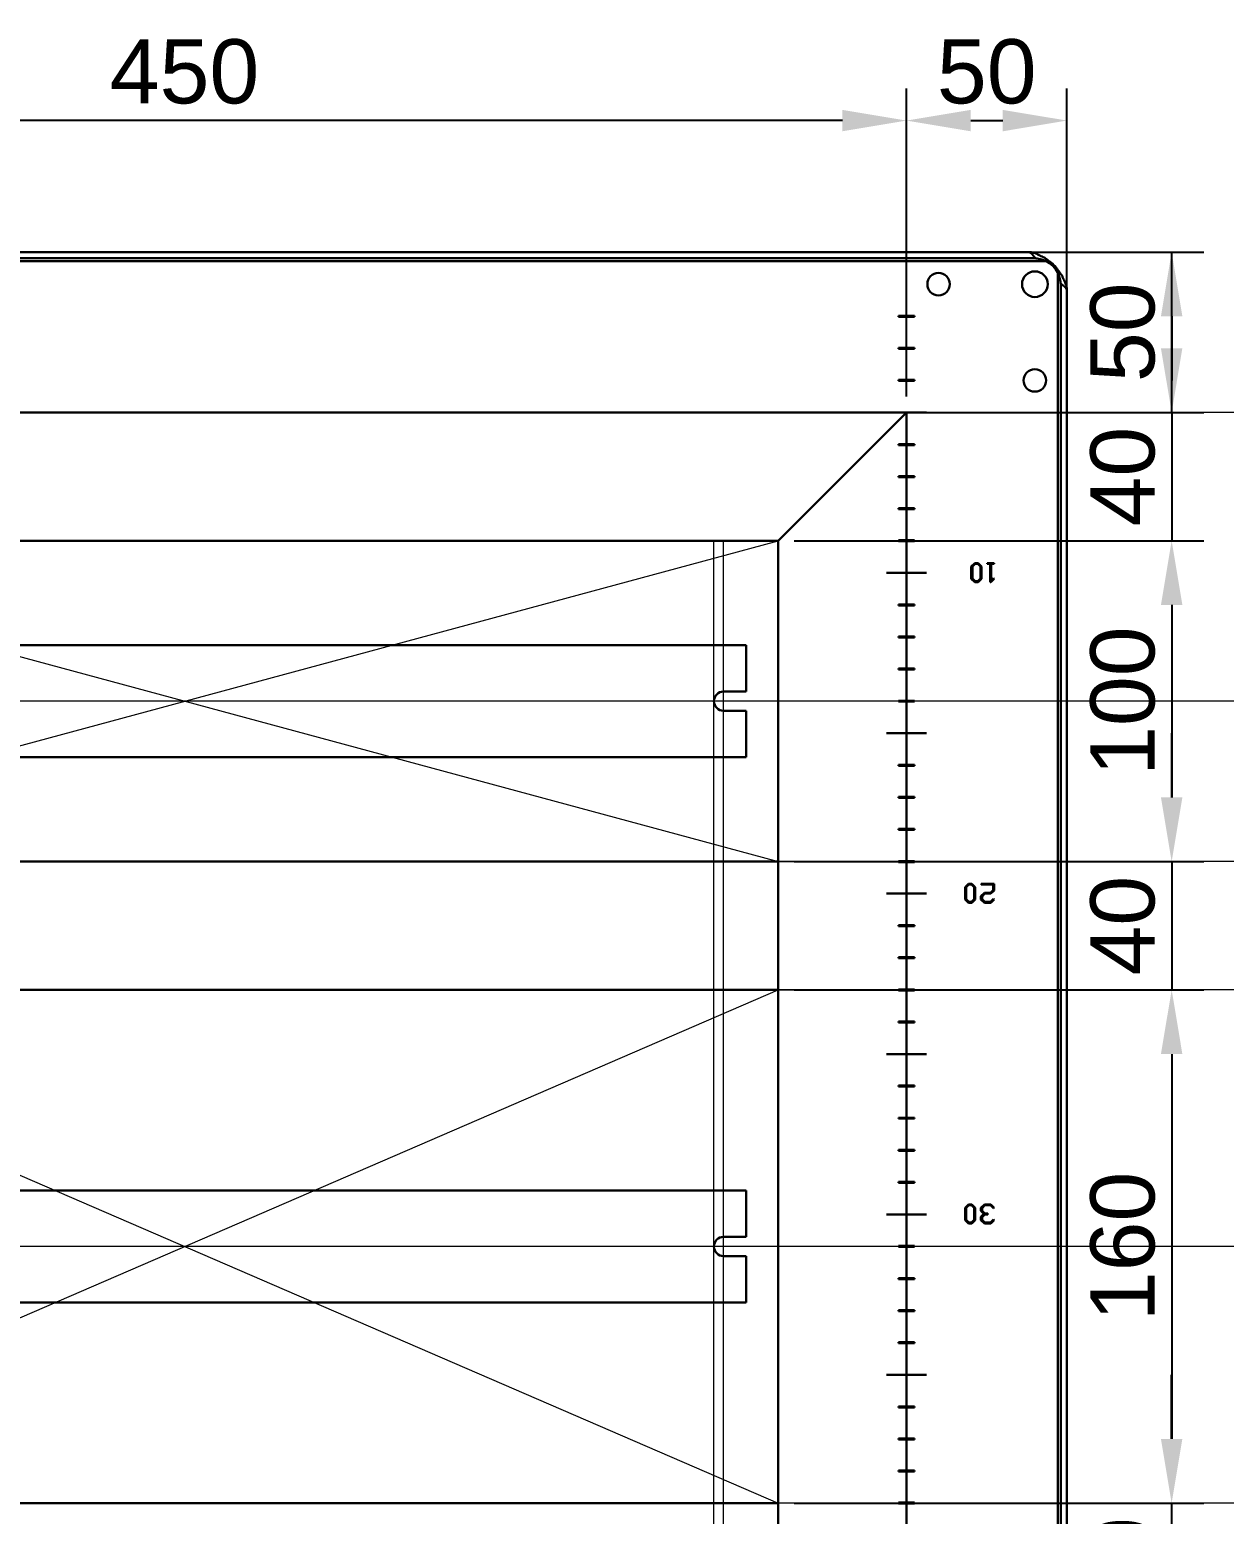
# Model space of a CAD drawing. Header units: millimetres. Extents: x 0 to 53000, y -591 to 24400.
# Drawn here: x 14942.9 to 15315.1, y 12489.9 to 12952.7 of the extents above; entities that cross this region are included whole.
import ezdxf

# ---------------------------------------------------------------- set-up
doc = ezdxf.new("R2010")
doc.units = ezdxf.units.MM
doc.layers.add('КК перф 40х60', color=6, linetype='Continuous', lineweight=30)
doc.layers.add('Основная', color=7, linetype='Continuous', lineweight=30)
doc.layers.add('Привязки', color=2, linetype='Continuous', lineweight=0, plot=False, transparency=0.8)
doc.layers.add('размеры', color=3, linetype='Continuous')
doc.styles.get("Standard").update_dxf_attribs({"font": 'arial.ttf'})
doc.dimstyles.new('ISO2', dxfattribs={"dimtxt": 20, "dimasz": 20, "dimexe": 10, "dimexo": 5, "dimgap": 5, "dimtad": 1, "dimdec": 4, "dimdsep": 46, "dimlunit": 6, "dimtxsty": 'Standard', "dimcen": 20, "dimadec": 0, "dimazin": 0, "dimtfac": 1, "dimtdec": 4, "dimtmove": 0, "dimatfit": 3, "dimfxl": 1, "dimtolj": 1, "dimtzin": 0, "dimarcsym": 0})

# ---------------------------------------------------------------- blocks, each defined once
blk = doc.blocks.new('*D464')
at = {"layer": 'Defpoints', "color": 0, "transparency": 16777216}
for p in [(15216.09, 12883.4), (15298.72, 12883.4), (15216.09, 12833.4)]:
    blk.add_point(p, dxfattribs=at)
at = {"layer": 'размеры', "color": 0, "lineweight": -2, "transparency": 16777216}
for p, q in [((15221.09, 12883.4), (15308.72, 12883.4)), ((15298.72, 12833.4), (15298.72, 12883.4)), ((15298.72, 12853.4), (15298.72, 12873.4)), ((15298.72, 12863.4), (15298.72, 12843.4)), ((15221.09, 12833.4), (15308.72, 12833.4))]:
    blk.add_line(p, q, dxfattribs=at)
at = {"layer": 'размеры', "color": 0, "transparency": 16777216}
for points in [[(15295.38, 12863.4), (15302.05, 12863.4), (15298.72, 12883.4)], [(15295.38, 12853.4), (15302.05, 12853.4), (15298.72, 12833.4)]]:
    blk.add_solid(points, dxfattribs=at)
at = {"layer": 'размеры', "color": 0, "transparency": 16777216, "insert": (15283.51, 12858.4), "char_height": 20, "attachment_point": 5, "rotation": 90}
blk.add_mtext('\\A1;50', dxfattribs=at)
blk = doc.blocks.new('*D465')
at = {"layer": 'Defpoints', "color": 0, "transparency": 16777216}
for p in [(14766.09, 12924.4), (14766.09, 12833.4), (15216.09, 12833.4)]:
    blk.add_point(p, dxfattribs=at)
at = {"layer": 'размеры', "color": 0, "lineweight": -2, "transparency": 16777216}
for p, q in [((14766.09, 12838.4), (14766.09, 12934.4)), ((15216.09, 12838.4), (15216.09, 12934.4)), ((15196.09, 12924.4), (14786.09, 12924.4))]:
    blk.add_line(p, q, dxfattribs=at)
at = {"layer": 'размеры', "color": 0, "transparency": 16777216}
for points in [[(14786.09, 12927.73), (14786.09, 12921.06), (14766.09, 12924.4)], [(15196.09, 12927.73), (15196.09, 12921.06), (15216.09, 12924.4)]]:
    blk.add_solid(points, dxfattribs=at)
at = {"layer": 'размеры', "color": 0, "transparency": 16777216, "insert": (14991.09, 12939.61), "char_height": 20, "attachment_point": 5, "rotation": 0}
blk.add_mtext('\\A1;450', dxfattribs=at)
blk = doc.blocks.new('*D466')
at = {"layer": 'Defpoints', "color": 0, "transparency": 16777216}
for p in [(15266.09, 12924.4), (15216.09, 12833.4), (15266.09, 12833.4)]:
    blk.add_point(p, dxfattribs=at)
at = {"layer": 'размеры', "color": 0, "lineweight": -2, "transparency": 16777216}
for p, q in [((15216.09, 12838.4), (15216.09, 12934.4)), ((15266.09, 12838.4), (15266.09, 12934.4)), ((15236.09, 12924.4), (15246.09, 12924.4))]:
    blk.add_line(p, q, dxfattribs=at)
at = {"layer": 'размеры', "color": 0, "transparency": 16777216}
for points in [[(15236.09, 12927.73), (15236.09, 12921.06), (15216.09, 12924.4)], [(15246.09, 12927.73), (15246.09, 12921.06), (15266.09, 12924.4)]]:
    blk.add_solid(points, dxfattribs=at)
at = {"layer": 'размеры', "color": 0, "transparency": 16777216, "insert": (15241.09, 12939.61), "char_height": 20, "attachment_point": 5}
blk.add_mtext('\\A1;50', dxfattribs=at)
blk = doc.blocks.new('*D455')
at = {"layer": 'Defpoints', "color": 0, "transparency": 16777216}
for p in [(15176.09, 12793.4), (15176.08, 12693.4), (15298.72, 12693.4)]:
    blk.add_point(p, dxfattribs=at)
at = {"layer": 'размеры', "color": 0, "lineweight": -2, "transparency": 16777216}
for p, q in [((15181.09, 12793.4), (15308.72, 12793.4)), ((15298.72, 12773.4), (15298.72, 12713.4)), ((15181.08, 12693.4), (15308.72, 12693.4))]:
    blk.add_line(p, q, dxfattribs=at)
at = {"layer": 'размеры', "color": 0, "transparency": 16777216}
for points in [[(15295.38, 12773.4), (15302.05, 12773.4), (15298.72, 12793.4)], [(15295.38, 12713.4), (15302.05, 12713.4), (15298.72, 12693.4)]]:
    blk.add_solid(points, dxfattribs=at)
at = {"layer": 'размеры', "color": 0, "transparency": 16777216, "insert": (15283.51, 12743.4), "char_height": 20, "attachment_point": 5, "rotation": 90}
blk.add_mtext('\\A1;100', dxfattribs=at)
blk = doc.blocks.new('*D456')
at = {"layer": 'Defpoints', "color": 0, "transparency": 16777216}
for p in [(15176.08, 12653.4), (15176.09, 12493.4), (15298.72, 12493.4)]:
    blk.add_point(p, dxfattribs=at)
at = {"layer": 'размеры', "color": 0, "lineweight": -2, "transparency": 16777216}
for p, q in [((15181.08, 12653.4), (15308.72, 12653.4)), ((15298.72, 12633.4), (15298.72, 12513.4)), ((15181.09, 12493.4), (15308.72, 12493.4))]:
    blk.add_line(p, q, dxfattribs=at)
at = {"layer": 'размеры', "color": 0, "transparency": 16777216}
for points in [[(15295.38, 12633.4), (15302.05, 12633.4), (15298.72, 12653.4)], [(15295.38, 12513.4), (15302.05, 12513.4), (15298.72, 12493.4)]]:
    blk.add_solid(points, dxfattribs=at)
at = {"layer": 'размеры', "color": 0, "transparency": 16777216, "insert": (15283.51, 12573.4), "char_height": 20, "attachment_point": 5, "rotation": 90}
blk.add_mtext('\\A1;160', dxfattribs=at)
blk = doc.blocks.new('*D468')
at = {"layer": 'Defpoints', "color": 0, "transparency": 16777216}
for p in [(15216.09, 12833.4), (15216.09, 12793.4), (15298.72, 12793.4)]:
    blk.add_point(p, dxfattribs=at)
at = {"layer": 'размеры', "color": 0, "lineweight": -2, "transparency": 16777216}
for p, q in [((15298.72, 12853.4), (15298.72, 12873.4)), ((15221.09, 12833.4), (15308.72, 12833.4)), ((15298.72, 12833.4), (15298.72, 12793.4)), ((15221.09, 12793.4), (15308.72, 12793.4)), ((15298.72, 12773.4), (15298.72, 12753.4))]:
    blk.add_line(p, q, dxfattribs=at)
at = {"layer": 'размеры', "color": 0, "transparency": 16777216}
for points in [[(15295.38, 12853.4), (15302.05, 12853.4), (15298.72, 12833.4)], [(15295.38, 12773.4), (15302.05, 12773.4), (15298.72, 12793.4)]]:
    blk.add_solid(points, dxfattribs=at)
at = {"layer": 'размеры', "color": 0, "transparency": 16777216, "insert": (15283.51, 12813.4), "char_height": 20, "attachment_point": 5, "rotation": 90}
blk.add_mtext('\\A1;40', dxfattribs=at)
blk = doc.blocks.new('*D459')
at = {"layer": 'Defpoints', "color": 0, "transparency": 16777216}
for p in [(15216.09, 12693.4), (15216.09, 12653.4), (15298.72, 12653.4)]:
    blk.add_point(p, dxfattribs=at)
at = {"layer": 'размеры', "color": 0, "lineweight": -2, "transparency": 16777216}
for p, q in [((15298.72, 12713.4), (15298.72, 12733.4)), ((15221.09, 12693.4), (15308.72, 12693.4)), ((15298.72, 12693.4), (15298.72, 12653.4)), ((15221.09, 12653.4), (15308.72, 12653.4)), ((15298.72, 12633.4), (15298.72, 12613.4))]:
    blk.add_line(p, q, dxfattribs=at)
at = {"layer": 'размеры', "color": 0, "transparency": 16777216}
for points in [[(15295.38, 12713.4), (15302.05, 12713.4), (15298.72, 12693.4)], [(15295.38, 12633.4), (15302.05, 12633.4), (15298.72, 12653.4)]]:
    blk.add_solid(points, dxfattribs=at)
at = {"layer": 'размеры', "color": 0, "transparency": 16777216, "insert": (15283.51, 12673.4), "char_height": 20, "attachment_point": 5, "rotation": 90}
blk.add_mtext('\\A1;40', dxfattribs=at)
blk = doc.blocks.new('*D460')
at = {"layer": 'Defpoints', "color": 0, "transparency": 16777216}
for p in [(15216.08, 12493.4), (15216.08, 12453.4), (15298.71, 12453.4)]:
    blk.add_point(p, dxfattribs=at)
at = {"layer": 'размеры', "color": 0, "lineweight": -2, "transparency": 16777216}
for p, q in [((15298.71, 12513.4), (15298.71, 12533.4)), ((15221.08, 12493.4), (15308.71, 12493.4)), ((15298.71, 12493.4), (15298.71, 12453.4)), ((15221.08, 12453.4), (15308.71, 12453.4)), ((15298.71, 12433.4), (15298.71, 12413.4))]:
    blk.add_line(p, q, dxfattribs=at)
at = {"layer": 'размеры', "color": 0, "transparency": 16777216}
for points in [[(15295.37, 12513.4), (15302.04, 12513.4), (15298.71, 12493.4)], [(15295.37, 12433.4), (15302.04, 12433.4), (15298.71, 12453.4)]]:
    blk.add_solid(points, dxfattribs=at)
at = {"layer": 'размеры', "color": 0, "transparency": 16777216, "insert": (15283.5, 12473.4), "char_height": 20, "attachment_point": 5, "rotation": 90}
blk.add_mtext('\\A1;40', dxfattribs=at)

msp = doc.modelspace()

# ---------------------------------------------------------------- linework, layer by layer
at = {"layer": 'КК перф 40х60'}
for p, q in [((14766.08636, 12833.39713), (15216.08636, 12833.39713)), ((15176.08636, 12793.39713), (15216.08636, 12833.39713)), ((15216.08636, 12833.39713), (15216.08636, 12183.39713)), ((15176.08636, 12793.39713), (14806.08636, 12793.39713)), ((15176.08638, 12183.39713), (15176.08636, 12793.39713)), ((14806.07536, 12693.39711), (15176.07537, 12693.39711)), ((14806.07536, 12653.39711), (15176.07537, 12653.39711)), ((14806.07536, 12493.39713), (15176.07537, 12493.39713))]:
    msp.add_line(p, q, dxfattribs=at)
at = {"layer": 'Основная', "linetype": 'Continuous'}
for p, q in [((15256.22341, 12881.49714), (14725.94932, 12881.49714)), ((15256.22341, 12881.49714), (14725.94932, 12881.49714)), ((15254.30003, 12883.39713), (14727.8727, 12883.39713)), ((15254.30003, 12883.39713), (14727.8727, 12883.39713)), ((15253.98636, 12883.39713), (14728.18637, 12883.39713)), ((15253.98636, 12883.39713), (14728.18637, 12883.39713)), ((14721.76501, 12880.59714), (15260.40772, 12880.59714)), ((14721.76501, 12880.59714), (15260.40772, 12880.59714)), ((15263.28635, 12877.71851), (15263.28635, 12139.07575)), ((15263.28635, 12877.71851), (15263.28635, 12139.07575)), ((15264.18635, 12143.26006), (15264.18635, 12873.5342)), ((15264.18635, 12143.26006), (15264.18635, 12873.5342)), ((15266.08637, 12145.18347), (15266.08637, 12871.61079)), ((15266.08637, 12145.18347), (15266.08637, 12871.61079)), ((15266.08637, 12145.49714), (15266.08637, 12871.29712)), ((15266.08637, 12145.49714), (15266.08637, 12871.29712)), ((15213.58636, 12863.54714), (15213.58636, 12863.24712)), ((15218.58637, 12863.54714), (15213.58636, 12863.54714)), ((15213.58636, 12863.24712), (15218.58637, 12863.24712)), ((15218.58637, 12863.24712), (15218.58637, 12863.54714)), ((15213.58636, 12853.54712), (15213.58636, 12853.24713)), ((15218.58637, 12853.54712), (15213.58636, 12853.54712)), ((15213.58636, 12853.24713), (15218.58637, 12853.24713)), ((15218.58637, 12853.24713), (15218.58637, 12853.54712)), ((15218.58637, 12843.54713), (15213.58636, 12843.54713)), ((15213.58636, 12843.54713), (15213.58636, 12843.24714)), ((15213.58636, 12843.24714), (15218.58637, 12843.24714)), ((15218.58637, 12843.24714), (15218.58637, 12843.54713)), ((15213.58636, 12823.54712), (15213.58636, 12823.24713)), ((15218.58637, 12823.54712), (15213.58636, 12823.54712)), ((15213.58636, 12823.24713), (15218.58637, 12823.24713)), ((15218.58637, 12823.24713), (15218.58637, 12823.54712)), ((15218.58637, 12813.54713), (15213.58636, 12813.54713)), ((15213.58636, 12813.54713), (15213.58636, 12813.24714)), ((15213.58636, 12813.24714), (15218.58637, 12813.24714)), ((15218.58637, 12813.24714), (15218.58637, 12813.54713)), ((15218.58637, 12803.54714), (15213.58636, 12803.54714)), ((15213.58636, 12803.54714), (15213.58636, 12803.24712)), ((15213.58636, 12803.24712), (15218.58637, 12803.24712)), ((15218.58637, 12803.24712), (15218.58637, 12803.54714)), ((15213.58636, 12793.54712), (15213.58636, 12793.24713)), ((15218.58637, 12793.54712), (15213.58636, 12793.54712)), ((15213.58636, 12793.24713), (15218.58637, 12793.24713)), ((15218.58637, 12793.24713), (15218.58637, 12793.54712)), ((15237.32752, 12786.44997), (15236.26758, 12785.4076)), ((15236.26758, 12785.4076), (15236.26758, 12781.58438)), ((15236.62089, 12785.36665), (15237.48779, 12786.2347)), ((15236.62089, 12781.6686), (15236.62089, 12785.36665)), ((15238.44126, 12786.44997), (15237.32752, 12786.44997)), ((15237.48779, 12786.2347), (15238.2798, 12786.2347)), ((15238.2798, 12786.2347), (15239.12448, 12785.39005)), ((15239.47661, 12785.431), (15238.44126, 12786.44997)), ((15239.12448, 12785.39005), (15239.12448, 12781.64521)), ((15239.47661, 12781.55982), (15239.47661, 12785.431)), ((15241.25135, 12786.44997), (15241.25135, 12786.17739)), ((15243.3829, 12786.44997), (15241.25135, 12786.44997)), ((15241.25135, 12786.17739), (15242.1428, 12786.17739)), ((15242.1428, 12786.17739), (15242.1428, 12780.53498)), ((15242.49142, 12786.17739), (15243.3829, 12786.17739)), ((15242.49142, 12780.89532), (15242.49142, 12786.17739)), ((15243.3829, 12786.17739), (15243.3829, 12786.44997)), ((15236.26758, 12781.58438), (15237.32868, 12780.53498)), ((15237.48895, 12780.79587), (15236.62089, 12781.6686)), ((15237.32868, 12780.53498), (15238.43892, 12780.53498)), ((15238.27864, 12780.79587), (15237.48895, 12780.79587)), ((15239.12448, 12781.64521), (15238.27864, 12780.79587)), ((15238.43892, 12780.53498), (15239.47661, 12781.55982)), ((15242.1428, 12780.53498), (15242.41072, 12780.53498)), ((15242.41072, 12780.53498), (15243.42969, 12781.56683)), ((15243.23431, 12781.73414), (15242.49142, 12780.89532)), ((15243.42969, 12781.56683), (15243.23431, 12781.73414)), ((15213.58636, 12773.54714), (15213.58636, 12773.24712)), ((15218.58637, 12773.54714), (15213.58636, 12773.54714)), ((15213.58636, 12773.24712), (15218.58637, 12773.24712)), ((15218.58637, 12773.24712), (15218.58637, 12773.54714)), ((15218.58637, 12763.54712), (15213.58636, 12763.54712)), ((15213.58636, 12763.54712), (15213.58636, 12763.24713)), ((15213.58636, 12763.24713), (15218.58637, 12763.24713)), ((15218.58637, 12763.24713), (15218.58637, 12763.54712)), ((15218.58637, 12753.54713), (15213.58636, 12753.54713)), ((15213.58636, 12753.54713), (15213.58636, 12753.24712)), ((15213.58636, 12753.24712), (15218.58637, 12753.24712)), ((15218.58637, 12753.24712), (15218.58637, 12753.54713)), ((15213.58636, 12743.54712), (15213.58636, 12743.24713)), ((15218.58637, 12743.54712), (15213.58636, 12743.54712)), ((15213.58636, 12743.24713), (15218.58637, 12743.24713)), ((15218.58637, 12743.24713), (15218.58637, 12743.54712)), ((15218.58637, 12723.54713), (15213.58636, 12723.54713)), ((15213.58636, 12723.54713), (15213.58636, 12723.24712)), ((15218.58637, 12723.24712), (15218.58637, 12723.54713)), ((15213.58636, 12723.24712), (15218.58637, 12723.24712)), ((15213.58636, 12713.54712), (15213.58636, 12713.24713)), ((15218.58637, 12713.54712), (15213.58636, 12713.54712)), ((15213.58636, 12713.24713), (15218.58637, 12713.24713)), ((15218.58637, 12713.24713), (15218.58637, 12713.54712)), ((15213.58636, 12703.54713), (15213.58636, 12703.24713)), ((15218.58637, 12703.54713), (15213.58636, 12703.54713)), ((15213.58636, 12703.24713), (15218.58637, 12703.24713)), ((15218.58637, 12703.24713), (15218.58637, 12703.54713)), ((15213.58636, 12693.54713), (15213.58636, 12693.24714)), ((15218.58637, 12693.54713), (15213.58636, 12693.54713)), ((15213.58636, 12693.24714), (15218.58637, 12693.24714)), ((15218.58637, 12693.24714), (15218.58637, 12693.54713)), ((15235.3808, 12686.47878), (15234.32088, 12685.4364)), ((15236.49454, 12686.47878), (15235.3808, 12686.47878)), ((15237.5299, 12685.45979), (15236.49454, 12686.47878)), ((15239.3491, 12686.47878), (15239.3491, 12686.20619)), ((15243.44489, 12686.47878), (15239.3491, 12686.47878)), ((15243.44489, 12684.40923), (15243.44489, 12686.47878)), ((15234.32088, 12685.4364), (15234.32088, 12681.61317)), ((15234.67418, 12685.39545), (15235.54107, 12686.26351)), ((15234.67418, 12681.69741), (15234.67418, 12685.39545)), ((15235.54225, 12680.82466), (15234.67418, 12681.69741)), ((15235.54107, 12686.26351), (15236.3331, 12686.26351)), ((15236.3331, 12686.26351), (15237.17776, 12685.41884)), ((15237.17776, 12685.41884), (15237.17776, 12681.674)), ((15237.5299, 12681.5886), (15237.5299, 12685.45979)), ((15240.34351, 12683.66167), (15239.28358, 12682.61343)), ((15239.28358, 12682.61343), (15239.28358, 12681.61317)), ((15239.3491, 12686.20619), (15243.09277, 12686.20619)), ((15239.63572, 12682.52569), (15240.50613, 12683.38556)), ((15239.63572, 12681.69623), (15239.63572, 12682.52569)), ((15240.50613, 12680.83636), (15239.63572, 12681.69623)), ((15242.24928, 12683.66167), (15240.34351, 12683.66167)), ((15240.50613, 12683.38556), (15242.4072, 12683.38556)), ((15243.2355, 12681.76292), (15242.24693, 12680.83636)), ((15243.09277, 12684.49463), (15242.24928, 12683.66167)), ((15242.4072, 12683.38556), (15243.44489, 12684.40923)), ((15243.09277, 12686.20619), (15243.09277, 12684.49463)), ((15243.42969, 12681.59562), (15243.2355, 12681.76292)), ((15234.32088, 12681.61317), (15235.38198, 12680.56378)), ((15235.38198, 12680.56378), (15236.4922, 12680.56378)), ((15236.33192, 12680.82466), (15235.54225, 12680.82466)), ((15237.17776, 12681.674), (15236.33192, 12680.82466)), ((15236.4922, 12680.56378), (15237.5299, 12681.5886)), ((15239.28358, 12681.61317), (15240.34467, 12680.56378)), ((15240.34467, 12680.56378), (15242.40836, 12680.56378)), ((15242.24693, 12680.83636), (15240.50613, 12680.83636)), ((15242.40836, 12680.56378), (15243.42969, 12681.59562)), ((15213.58636, 12673.54713), (15213.58636, 12673.24713)), ((15218.58637, 12673.54713), (15213.58636, 12673.54713)), ((15213.58636, 12673.24713), (15218.58637, 12673.24713)), ((15218.58637, 12673.24713), (15218.58637, 12673.54713)), ((15218.58637, 12663.54713), (15213.58636, 12663.54713)), ((15213.58636, 12663.54713), (15213.58636, 12663.24714)), ((15213.58636, 12663.24714), (15218.58637, 12663.24714)), ((15218.58637, 12663.24714), (15218.58637, 12663.54713)), ((15213.58636, 12653.54714), (15213.58636, 12653.24713)), ((15218.58637, 12653.54714), (15213.58636, 12653.54714)), ((15213.58636, 12653.24713), (15218.58637, 12653.24713)), ((15218.58637, 12653.24713), (15218.58637, 12653.54714)), ((15213.58636, 12643.54713), (15213.58636, 12643.24713)), ((15218.58637, 12643.54713), (15213.58636, 12643.54713)), ((15213.58636, 12643.24713), (15218.58637, 12643.24713)), ((15218.58637, 12643.24713), (15218.58637, 12643.54713)), ((15218.58637, 12623.54713), (15213.58636, 12623.54713)), ((15213.58636, 12623.54713), (15213.58636, 12623.24713)), ((15213.58636, 12623.24713), (15218.58637, 12623.24713)), ((15218.58637, 12623.24713), (15218.58637, 12623.54713)), ((15213.58636, 12613.54713), (15213.58636, 12613.24713)), ((15218.58637, 12613.54713), (15213.58636, 12613.54713)), ((15213.58636, 12613.24713), (15218.58637, 12613.24713)), ((15218.58637, 12613.24713), (15218.58637, 12613.54713)), ((15213.58636, 12603.54713), (15213.58636, 12603.24713)), ((15218.58637, 12603.54713), (15213.58636, 12603.54713)), ((15213.58636, 12603.24713), (15218.58637, 12603.24713)), ((15218.58637, 12603.24713), (15218.58637, 12603.54713)), ((15213.58636, 12593.54713), (15213.58636, 12593.24713)), ((15218.58637, 12593.54713), (15213.58636, 12593.54713)), ((15213.58636, 12593.24713), (15218.58637, 12593.24713)), ((15218.58637, 12593.24713), (15218.58637, 12593.54713)), ((15235.3808, 12586.50757), (15234.32088, 12585.4652)), ((15234.32088, 12585.4652), (15234.32088, 12581.64197)), ((15234.67418, 12585.42425), (15235.54107, 12586.29231)), ((15234.67418, 12581.72621), (15234.67418, 12585.42425)), ((15236.49454, 12586.50757), (15235.3808, 12586.50757)), ((15235.54107, 12586.29231), (15236.3331, 12586.29231)), ((15236.3331, 12586.29231), (15237.17776, 12585.44764)), ((15237.5299, 12585.48859), (15236.49454, 12586.50757)), ((15237.17776, 12585.44764), (15237.17776, 12581.7028)), ((15237.5299, 12581.61741), (15237.5299, 12585.48859)), ((15240.34351, 12586.50757), (15239.28358, 12585.4652)), ((15239.28358, 12585.4652), (15239.28358, 12584.46143)), ((15239.63572, 12585.37979), (15240.50613, 12586.23498)), ((15239.63572, 12584.54682), (15239.63572, 12585.37979)), ((15240.50613, 12583.69046), (15239.63572, 12584.54682)), ((15242.40956, 12586.50757), (15240.34351, 12586.50757)), ((15240.50613, 12586.23498), (15242.24809, 12586.23498)), ((15242.24809, 12586.23498), (15243.23431, 12585.31311)), ((15243.42969, 12585.4804), (15242.40956, 12586.50757)), ((15243.23431, 12585.31311), (15243.42969, 12585.4804)), ((15234.32088, 12581.64197), (15235.38198, 12580.59257)), ((15235.54225, 12580.85346), (15234.67418, 12581.72621)), ((15235.38198, 12580.59257), (15236.4922, 12580.59257)), ((15236.33192, 12580.85346), (15235.54225, 12580.85346)), ((15237.17776, 12581.7028), (15236.33192, 12580.85346)), ((15236.4922, 12580.59257), (15237.5299, 12581.61741)), ((15239.28358, 12584.46143), (15240.21365, 12583.55124)), ((15240.21365, 12583.55124), (15239.28358, 12582.6434)), ((15239.28358, 12582.6434), (15239.28358, 12581.64197)), ((15239.28358, 12581.64197), (15240.34467, 12580.59257)), ((15239.63572, 12582.55449), (15240.50613, 12583.41437)), ((15239.63572, 12581.72504), (15239.63572, 12582.55449)), ((15240.50613, 12580.86516), (15239.63572, 12581.72504)), ((15240.34467, 12580.59257), (15242.40836, 12580.59257)), ((15241.47597, 12583.69046), (15240.50613, 12583.69046)), ((15240.50613, 12583.41437), (15241.47597, 12583.41437)), ((15242.24693, 12580.86516), (15240.50613, 12580.86516)), ((15241.47597, 12583.41437), (15241.47597, 12583.69046)), ((15243.2355, 12581.79172), (15242.24693, 12580.86516)), ((15242.40836, 12580.59257), (15243.42969, 12581.62442)), ((15243.42969, 12581.62442), (15243.2355, 12581.79172)), ((15213.58636, 12573.54713), (15213.58636, 12573.24713)), ((15218.58637, 12573.54713), (15213.58636, 12573.54713)), ((15213.58636, 12573.24713), (15218.58637, 12573.24713)), ((15218.58637, 12573.24713), (15218.58637, 12573.54713)), ((15213.58636, 12563.54713), (15213.58636, 12563.24713)), ((15218.58637, 12563.54713), (15213.58636, 12563.54713)), ((15213.58636, 12563.24713), (15218.58637, 12563.24713)), ((15218.58637, 12563.24713), (15218.58637, 12563.54713)), ((15213.58636, 12553.54713), (15213.58636, 12553.24713)), ((15218.58637, 12553.54713), (15213.58636, 12553.54713)), ((15213.58636, 12553.24713), (15218.58637, 12553.24713)), ((15218.58637, 12553.24713), (15218.58637, 12553.54713)), ((15213.58636, 12543.54713), (15213.58636, 12543.24713)), ((15218.58637, 12543.54713), (15213.58636, 12543.54713)), ((15213.58636, 12543.24713), (15218.58637, 12543.24713)), ((15218.58637, 12543.24713), (15218.58637, 12543.54713)), ((15213.58636, 12523.54713), (15213.58636, 12523.24713)), ((15218.58637, 12523.54713), (15213.58636, 12523.54713)), ((15213.58636, 12523.24713), (15218.58637, 12523.24713)), ((15218.58637, 12523.24713), (15218.58637, 12523.54713)), ((15213.58636, 12513.54713), (15213.58636, 12513.24713)), ((15218.58637, 12513.54713), (15213.58636, 12513.54713)), ((15213.58636, 12513.24713), (15218.58637, 12513.24713)), ((15218.58637, 12513.24713), (15218.58637, 12513.54713)), ((15213.58636, 12503.54713), (15213.58636, 12503.24713)), ((15218.58637, 12503.54713), (15213.58636, 12503.54713)), ((15213.58636, 12503.24713), (15218.58637, 12503.24713)), ((15218.58637, 12503.24713), (15218.58637, 12503.54713)), ((15213.58636, 12493.54713), (15213.58636, 12493.24713)), ((15218.58637, 12493.54713), (15213.58636, 12493.54713)), ((15213.58636, 12493.24713), (15218.58637, 12493.24713)), ((15218.58637, 12493.24713), (15218.58637, 12493.54713))]:
    msp.add_line(p, q, dxfattribs=at)
at = {"layer": 'Основная'}
for p, q in [((15222.33637, 12833.39713), (15209.83636, 12833.39713)), ((15222.33637, 12783.39712), (15209.83636, 12783.39712)), ((15166.08636, 12760.89712), (14816.08636, 12760.89712)), ((15166.08636, 12760.89712), (15166.08636, 12746.39712)), ((15166.08636, 12746.39712), (15159.08636, 12746.39712)), ((15159.08636, 12740.39712), (15166.08636, 12740.39712)), ((15166.08636, 12740.39712), (15166.08636, 12725.89712)), ((15209.83636, 12733.39713), (15222.33637, 12733.39713)), ((14816.08636, 12725.89712), (15166.08636, 12725.89712)), ((15209.83636, 12683.39713), (15222.33637, 12683.39713)), ((15209.83636, 12633.39713), (15222.33637, 12633.39713)), ((15166.0864, 12590.89711), (14816.0864, 12590.8971)), ((15166.0864, 12590.89711), (15166.0864, 12576.39711)), ((15209.83636, 12583.39713), (15222.33637, 12583.39713)), ((15166.0864, 12576.39711), (15159.0864, 12576.39711)), ((15159.0864, 12570.39711), (15166.0864, 12570.39711)), ((15166.0864, 12570.39711), (15166.0864, 12555.89711)), ((14816.0864, 12555.8971), (15166.0864, 12555.8971)), ((15209.83636, 12533.39713), (15222.33637, 12533.39713))]:
    msp.add_line(p, q, dxfattribs=at)
at = {"layer": 'Основная', "linetype": 'Continuous'}
for centre, radius in [((15226.08636, 12873.39713), 3.5), ((15226.08636, 12873.39713), 3.5), ((15256.08636, 12873.39713), 4), ((15256.08636, 12873.39713), 4), ((15256.08636, 12873.39713), 4), ((15256.08636, 12873.39713), 4), ((15256.08636, 12843.39713), 3.5), ((15256.08636, 12843.39713), 3.5)]:
    msp.add_circle(centre, radius, dxfattribs=at)
for centre, radius, start, end in [((15256.95236, 12883.35956), 2, 248.6251722, 265.0319909), ((15256.95236, 12883.35956), 2, 248.6251722, 265.0319909), ((15256.08636, 12873.39713), 8, 4.9680091, 85.0319909), ((15256.08636, 12873.39713), 8, 4.9680091, 85.0319909), ((15256.37636, 12873.68713), 8, 30.2597234, 59.7402766), ((15256.37636, 12873.68713), 8, 30.2597234, 59.7402766), ((15266.0488, 12874.26312), 2, 184.9680091, 201.3748278), ((15266.0488, 12874.26312), 2, 184.9680091, 201.3748278)]:
    msp.add_arc(centre, radius, start, end, dxfattribs=at)
at = {"layer": 'Основная'}
for centre, start, end in [((15159.08636, 12743.39712), 90, 180), ((15159.08636, 12743.39712), 180, 270), ((15159.0864, 12573.39711), 90, 180), ((15159.0864, 12573.39711), 180, 270)]:
    msp.add_arc(centre, 3, start, end, dxfattribs=at)
at = {"layer": 'Основная', "linetype": 'Continuous'}
for points, knots in [([(15256.22341, 12881.49714), (15256.17754, 12881.55834), (15256.10876, 12881.6501), (15256.01708, 12881.77156), (15255.94834, 12881.862), (15255.87958, 12881.95159), (15255.81083, 12882.04012), (15255.74207, 12882.12737), (15255.67336, 12882.21319), (15255.60458, 12882.29729), (15255.53585, 12882.37957), (15255.46708, 12882.45977), (15255.39833, 12882.53773), (15255.32962, 12882.6133), (15255.26085, 12882.6862), (15255.1921, 12882.7564), (15255.12335, 12882.82362), (15255.05459, 12882.88774), (15254.98587, 12882.94867), (15254.91712, 12883.00621), (15254.84836, 12883.0602), (15254.77959, 12883.11054), (15254.7109, 12883.1572), (15254.64212, 12883.19989), (15254.57338, 12883.2387), (15254.50462, 12883.27338), (15254.43586, 12883.30399), (15254.36715, 12883.33034), (15254.29838, 12883.35243), (15254.22963, 12883.37021), (15254.16088, 12883.38356), (15254.07979, 12883.39452), (15254.02161, 12883.39615), (15253.98636, 12883.39713)], [0, 0, 0, 0, 0.061497312, 0.0922201247, 0.1229569243, 0.1536903006, 0.1844210751, 0.2151543511, 0.2458846009, 0.2766126493, 0.3073502645, 0.3380817817, 0.3688151523, 0.3995443797, 0.4302754144, 0.4610095237, 0.4917417453, 0.5224730184, 0.5532012646, 0.583936492, 0.6146685132, 0.6453997904, 0.6761311233, 0.7068613112, 0.7375959304, 0.7683281876, 0.799061566, 0.8297894087, 0.8605210581, 0.8912540723, 0.9219874824, 0.9527210506, 1, 1, 1, 1]), ([(15256.22341, 12881.49714), (15256.17754, 12881.55834), (15256.10876, 12881.6501), (15256.01708, 12881.77156), (15255.94834, 12881.862), (15255.87958, 12881.95159), (15255.81083, 12882.04012), (15255.74207, 12882.12737), (15255.67336, 12882.21319), (15255.60458, 12882.29729), (15255.53585, 12882.37957), (15255.46708, 12882.45977), (15255.39833, 12882.53773), (15255.32962, 12882.6133), (15255.26085, 12882.6862), (15255.1921, 12882.7564), (15255.12335, 12882.82362), (15255.05459, 12882.88774), (15254.98587, 12882.94867), (15254.91712, 12883.00621), (15254.84836, 12883.0602), (15254.77959, 12883.11054), (15254.7109, 12883.1572), (15254.64212, 12883.19989), (15254.57338, 12883.2387), (15254.50462, 12883.27338), (15254.43586, 12883.30399), (15254.36715, 12883.33034), (15254.29838, 12883.35243), (15254.22963, 12883.37021), (15254.16088, 12883.38356), (15254.07979, 12883.39452), (15254.02161, 12883.39615), (15253.98636, 12883.39713)], [0, 0, 0, 0, 0.061497312, 0.0922201247, 0.1229569243, 0.1536903006, 0.1844210751, 0.2151543511, 0.2458846009, 0.2766126493, 0.3073502645, 0.3380817817, 0.3688151523, 0.3995443797, 0.4302754144, 0.4610095237, 0.4917417453, 0.5224730184, 0.5532012646, 0.583936492, 0.6146685132, 0.6453997904, 0.6761311233, 0.7068613112, 0.7375959304, 0.7683281876, 0.799061566, 0.8297894087, 0.8605210581, 0.8912540723, 0.9219874824, 0.9527210506, 1, 1, 1, 1]), ([(15257.63637, 12882.28732), (15257.30812, 12882.4769), (15256.65213, 12882.85575), (15255.54083, 12883.29097), (15254.75634, 12883.35809), (15254.30003, 12883.39713)], [0, 0, 0, 0, 0.295273902, 0.590081419, 1, 1, 1, 1]), ([(15257.63637, 12882.28732), (15257.30812, 12882.4769), (15256.65213, 12882.85575), (15255.54083, 12883.29097), (15254.75634, 12883.35809), (15254.30003, 12883.39713)], [0, 0, 0, 0, 0.295273902, 0.590081419, 1, 1, 1, 1]), ([(15260.40772, 12880.59714), (15260.17734, 12880.79823), (15259.71667, 12881.20033), (15258.82163, 12881.83292), (15258.0898, 12882.11349), (15257.63637, 12882.28732)], [0, 0, 0, 0, 0.275656821, 0.551208631, 1, 1, 1, 1]), ([(15260.40772, 12880.59714), (15260.17734, 12880.79823), (15259.71667, 12881.20033), (15258.82163, 12881.83292), (15258.0898, 12882.11349), (15257.63637, 12882.28732)], [0, 0, 0, 0, 0.275656821, 0.551208631, 1, 1, 1, 1]), ([(15264.97653, 12874.94713), (15264.8736, 12875.22681), (15264.66768, 12875.78633), (15264.14385, 12876.73895), (15263.61384, 12877.34441), (15263.28635, 12877.71851)], [0, 0, 0, 0, 0.276354543, 0.552872634, 1, 1, 1, 1]), ([(15264.97653, 12874.94713), (15264.8736, 12875.22681), (15264.66768, 12875.78633), (15264.14385, 12876.73895), (15263.61384, 12877.34441), (15263.28635, 12877.71851)], [0, 0, 0, 0, 0.276354543, 0.552872634, 1, 1, 1, 1]), ([(15266.08637, 12871.29712), (15266.08472, 12871.34299), (15266.08226, 12871.41177), (15266.06713, 12871.50347), (15266.05176, 12871.57222), (15266.03199, 12871.64099), (15266.00789, 12871.7097), (15265.97957, 12871.77846), (15265.94707, 12871.84721), (15265.91045, 12871.91596), (15265.86986, 12871.98472), (15265.82531, 12872.05347), (15265.77695, 12872.1222), (15265.72486, 12872.19094), (15265.66924, 12872.25971), (15265.61012, 12872.32846), (15265.54768, 12872.39717), (15265.48209, 12872.46594), (15265.41349, 12872.53469), (15265.34203, 12872.60345), (15265.26786, 12872.6722), (15265.19116, 12872.74092), (15265.11213, 12872.80968), (15265.03095, 12872.87842), (15264.94783, 12872.9472), (15264.8629, 12873.01593), (15264.77639, 12873.08467), (15264.68851, 12873.1534), (15264.59948, 12873.22218), (15264.50947, 12873.29093), (15264.4187, 12873.35967), (15264.311, 12873.44074), (15264.23339, 12873.49893), (15264.18635, 12873.5342)], [0, 0, 0, 0, 0.061498543, 0.092230034, 0.122963653, 0.153694826, 0.184424014, 0.215156992, 0.24588818, 0.276621602, 0.307353204, 0.33808582, 0.368813257, 0.399548385, 0.430278754, 0.461013209, 0.491742599, 0.522473549, 0.553205094, 0.583935771, 0.614670668, 0.645398609, 0.676133376, 0.706866169, 0.737592669, 0.768328797, 0.799054511, 0.829790829, 0.860519078, 0.891252103, 0.921989725, 0.952715178, 1, 1, 1, 1]), ([(15266.08637, 12871.29712), (15266.08472, 12871.34299), (15266.08226, 12871.41177), (15266.06713, 12871.50347), (15266.05176, 12871.57222), (15266.03199, 12871.64099), (15266.00789, 12871.7097), (15265.97957, 12871.77846), (15265.94707, 12871.84721), (15265.91045, 12871.91596), (15265.86986, 12871.98472), (15265.82531, 12872.05347), (15265.77695, 12872.1222), (15265.72486, 12872.19094), (15265.66924, 12872.25971), (15265.61012, 12872.32846), (15265.54768, 12872.39717), (15265.48209, 12872.46594), (15265.41349, 12872.53469), (15265.34203, 12872.60345), (15265.26786, 12872.6722), (15265.19116, 12872.74092), (15265.11213, 12872.80968), (15265.03095, 12872.87842), (15264.94783, 12872.9472), (15264.8629, 12873.01593), (15264.77639, 12873.08467), (15264.68851, 12873.1534), (15264.59948, 12873.22218), (15264.50947, 12873.29093), (15264.4187, 12873.35967), (15264.311, 12873.44074), (15264.23339, 12873.49893), (15264.18635, 12873.5342)], [0, 0, 0, 0, 0.061498543, 0.092230034, 0.122963653, 0.153694826, 0.184424014, 0.215156992, 0.24588818, 0.276621602, 0.307353204, 0.33808582, 0.368813257, 0.399548385, 0.430278754, 0.461013209, 0.491742599, 0.522473549, 0.553205094, 0.583935771, 0.614670668, 0.645398609, 0.676133376, 0.706866169, 0.737592669, 0.768328797, 0.799054511, 0.829790829, 0.860519078, 0.891252103, 0.921989725, 0.952715178, 1, 1, 1, 1]), ([(15266.08637, 12871.61079), (15266.06565, 12871.93904), (15266.02425, 12872.59502), (15265.67624, 12873.70633), (15265.23385, 12874.49081), (15264.97653, 12874.94713)], [0, 0, 0, 0, 0.295274012, 0.590081249, 1, 1, 1, 1]), ([(15266.08637, 12871.61079), (15266.06565, 12871.93904), (15266.02425, 12872.59502), (15265.67624, 12873.70633), (15265.23385, 12874.49081), (15264.97653, 12874.94713)], [0, 0, 0, 0, 0.295274012, 0.590081249, 1, 1, 1, 1])]:
    msp.add_open_spline(points, degree=3, knots=knots, dxfattribs=at)
at = {"layer": 'Привязки'}
for p, q in [((17145.48807, 12833.39713), (14570.59023, 12833.39713)), ((14806.07536, 12693.39711), (15176.08636, 12793.39713)), ((14806.08636, 12793.39713), (15176.07537, 12693.39711)), ((15156.08636, 12733.39714), (15156.08636, 12793.39713)), ((15159.08638, 12733.39714), (15159.08638, 12793.39713)), ((17145.48807, 12743.39713), (14570.59023, 12743.39713)), ((15156.08634, 12263.39714), (15156.08636, 12733.39714)), ((15159.08636, 12263.39714), (15159.08638, 12733.39714)), ((17145.48807, 12693.3971), (14570.61223, 12693.3971)), ((14768.60836, 12693.3971), (15213.60835, 12693.3971)), ((17145.48807, 12653.39711), (14570.61223, 12653.39711)), ((14772.35836, 12653.39711), (15209.85836, 12653.39711)), ((14806.06657, 12493.39713), (15176.08636, 12653.39711)), ((14806.08636, 12653.39711), (15176.07537, 12493.39713)), ((17145.48807, 12573.39712), (14570.59028, 12573.39712)), ((17145.48807, 12493.39713), (14570.61223, 12493.39713))]:
    msp.add_line(p, q, dxfattribs=at)

# ---------------------------------------------------------------- dimensions: what is measured, and where the dimension line sits
at = {"layer": 'размеры'}
dim = msp.add_aligned_dim(p1=(15216.08636, 12833.39713), p2=(14766.08636, 12833.39713), distance=-91.00001, dimstyle='ISO2', dxfattribs=at)
dim.commit()
dim.dimension.update_dxf_attribs({"geometry": '*D465', "text_midpoint": (14991.08636, 12939.6086)})
dim = msp.add_linear_dim(base=(15266.08637, 12924.39714), p1=(15216.08636, 12833.39713), p2=(15266.08637, 12833.39713), dimstyle='ISO2', dxfattribs=at)
dim.commit()
dim.dimension.update_dxf_attribs({"geometry": '*D466', "text_midpoint": (15241.08637, 12939.6086)})
for base, p1, p2, picture, middle in [((15298.71752, 12883.39713), (15216.08636, 12833.39713), (15216.08636, 12883.39713), '*D464', (15283.50606, 12858.39713)), ((15298.71752, 12793.39713), (15216.08636, 12833.39713), (15216.08636, 12793.39713), '*D468', (15283.50606, 12813.39713)), ((15298.71752, 12693.39711), (15176.08636, 12793.39713), (15176.07537, 12693.39711), '*D455', (15283.50606, 12743.39712)), ((15298.71752, 12653.39711), (15216.08636, 12693.39711), (15216.08636, 12653.39711), '*D459', (15283.50606, 12673.39711)), ((15298.71752, 12493.39713), (15176.07537, 12653.39711), (15176.08636, 12493.39713), '*D456', (15283.50606, 12573.39712)), ((15298.70652, 12453.39713), (15216.07537, 12493.39713), (15216.07537, 12453.39713), '*D460', (15283.49506, 12473.39713))]:
    dim = msp.add_linear_dim(base=base, p1=p1, p2=p2, angle=90, dimstyle='ISO2', dxfattribs=at)
    dim.commit()
    dim.dimension.update_dxf_attribs({"geometry": picture, "text_midpoint": middle})

doc.saveas('drawing.dxf')
